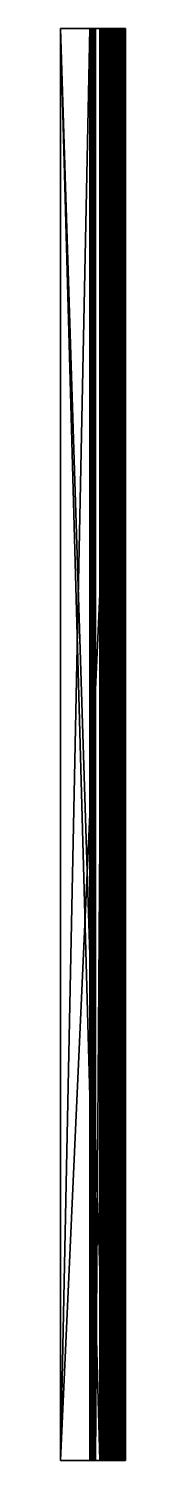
# Model space of a CAD drawing. Header units: millimetres. Extents: x 31 to 122, y -2000 to 0.
import ezdxf

# ---------------------------------------------------------------- set-up
doc = ezdxf.new("R2010")
doc.units = ezdxf.units.MM
doc.layers.get('0').update_dxf_attribs({"true_color": 0xe18f57})

msp = doc.modelspace()

# ---------------------------------------------------------------- meshes
at = {"color": 18, "true_color": 0x000000}
mesh = msp.add_polyface(dxfattribs=at)
corners = [(31.4, 0, 13.1), (86.5, -2000, 11.2), (31.4, -2000, 13.1), (86.5, 0, 11.2), (88.1, -2000, 11.1), (88.1, 0, 11.1), (89.8, -2000, 10.9), (89.8, 0, 10.9), (91.4, -2000, 10.4), (91.4, 0, 10.4), (92.7, -2000, 9.6), (92.7, 0, 9.6), (93.7, -2000, 8.3), (93.7, 0, 8.3), (94.3, -2000, 6.3), (94.3, 0, 6.3), (94.2, -2000, 3.5), (94.2, 0, 3.5), (80.5, -2000, -82.5), (80.5, 0, -82.5), (79.7, -2000, -84.3), (79.7, 0, -84.3), (78.8, -2000, -85.7), (78.8, 0, -85.7), (77.8, -2000, -86.6), (77.8, 0, -86.6), (76.6, -2000, -87.3), (76.6, 0, -87.3), (75.3, -2000, -87.6), (75.3, 0, -87.6), (74, -2000, -87.8), (74, 0, -87.8), (72.6, -2000, -87.9), (72.6, 0, -87.9), (31.4, -2000, -88.7), (31.4, 0, -88.7), (31.4, -2000, -101.6), (31.4, 0, -101.6), (95, -2000, -101.6), (95, 0, -101.6), (95, -2000, -81.4), (95, 0, -81.4), (96.4, -2000, -81), (96.4, 0, -81), (97.3, -2000, -80.2), (97.3, 0, -80.2), (97.8, -2000, -79.1), (97.8, 0, -79.1), (97.8, -2000, -77.9), (97.8, 0, -77.9), (97.3, -2000, -76.8), (97.3, 0, -76.8), (96.4, -2000, -76), (96.4, 0, -76), (95, -2000, -75.6), (95, 0, -75.6), (95, -2000, -73.4), (95, 0, -73.4), (95, -2000, -73.3), (95, 0, -73.3), (95.1, -2000, -73.2), (95.1, 0, -73.2), (95.1, -2000, -73.1), (95.1, 0, -73.1), (95.2, -2000, -73), (95.2, 0, -73), (95.3, -2000, -73), (95.3, 0, -73), (95.4, -2000, -72.9), (95.4, 0, -72.9), (95.5, -2000, -72.9), (95.5, 0, -72.9), (97.2, -2000, -72.9), (97.2, 0, -72.9), (97.4, -2000, -72.9), (97.4, 0, -72.9), (97.7, -2000, -72.8), (97.7, 0, -72.8), (97.8, -2000, -72.7), (97.8, 0, -72.7), (98, -2000, -72.5), (98, 0, -72.5), (98.1, -2000, -72.4), (98.1, 0, -72.4), (98.2, -2000, -72.1), (31.4, 0, 28.4), (31.4, -2000, 28.4)]
mesh.append_faces([[corners[k] for k in face] for face in [(0, 1, 2), (3, 4, 1), (5, 6, 4), (7, 8, 6), (9, 10, 8), (11, 12, 10), (13, 14, 12), (15, 16, 14), (17, 18, 16), (19, 20, 18), (21, 22, 20), (23, 24, 22), (25, 26, 24), (27, 28, 26), (29, 30, 28), (31, 32, 30), (33, 34, 32), (35, 36, 34), (37, 38, 36), (39, 40, 38), (41, 42, 40), (43, 44, 42), (45, 46, 44), (47, 48, 46), (49, 50, 48), (51, 52, 50), (53, 54, 52), (55, 56, 54), (57, 58, 56), (59, 60, 58), (61, 62, 60), (63, 64, 62), (65, 66, 64), (67, 68, 66), (69, 70, 68), (71, 72, 70), (73, 74, 72), (75, 76, 74), (77, 78, 76), (79, 80, 78), (81, 82, 80), (83, 84, 82), (85, 2, 86)]], dxfattribs={"vtx0": -1, "color": 18})
mesh = msp.add_polyface(dxfattribs=at)
corners = [(31.4, 0, 13.1), (86.5, 0, 11.2), (86.5, -2000, 11.2), (88.1, 0, 11.1), (88.1, -2000, 11.1), (89.8, 0, 10.9), (89.8, -2000, 10.9), (91.4, 0, 10.4), (91.4, -2000, 10.4), (92.7, 0, 9.6), (92.7, -2000, 9.6), (93.7, 0, 8.3), (93.7, -2000, 8.3), (94.3, 0, 6.3), (94.3, -2000, 6.3), (94.2, 0, 3.5), (94.2, -2000, 3.5), (80.5, 0, -82.5), (80.5, -2000, -82.5), (79.7, 0, -84.3), (79.7, -2000, -84.3), (78.8, 0, -85.7), (78.8, -2000, -85.7), (77.8, 0, -86.6), (77.8, -2000, -86.6), (76.6, 0, -87.3), (76.6, -2000, -87.3), (75.3, 0, -87.6), (75.3, -2000, -87.6), (74, 0, -87.8), (74, -2000, -87.8), (72.6, 0, -87.9), (72.6, -2000, -87.9), (31.4, 0, -88.7), (31.4, -2000, -88.7), (31.4, 0, -101.6), (31.4, -2000, -101.6), (95, 0, -101.6), (95, 0, -81.4), (95, -2000, -81.4), (96.4, 0, -81), (96.4, -2000, -81), (97.3, 0, -80.2), (97.3, -2000, -80.2), (97.8, 0, -79.1), (97.8, -2000, -79.1), (97.8, 0, -77.9), (97.8, -2000, -77.9), (97.3, 0, -76.8), (97.3, -2000, -76.8), (96.4, 0, -76), (96.4, -2000, -76), (95, 0, -75.6), (95, -2000, -75.6), (95, 0, -73.4), (95, -2000, -73.4), (95, 0, -73.3), (95, -2000, -73.3), (95.1, 0, -73.2), (95.1, -2000, -73.2), (95.1, 0, -73.1), (95.1, -2000, -73.1), (95.2, 0, -73), (95.2, -2000, -73), (95.3, 0, -73), (95.3, -2000, -73), (95.4, 0, -72.9), (95.4, -2000, -72.9), (95.5, 0, -72.9), (95.5, -2000, -72.9), (97.2, 0, -72.9), (97.2, -2000, -72.9), (97.4, 0, -72.9), (97.4, -2000, -72.9), (97.7, 0, -72.8), (97.7, -2000, -72.8), (97.8, 0, -72.7), (97.8, -2000, -72.7), (98, 0, -72.5), (98, -2000, -72.5), (98.1, 0, -72.4), (98.1, -2000, -72.4), (98.2, 0, -72.1), (98.2, -2000, -72.1), (122.4, 0, 28.4), (31.4, 0, 28.4), (31.4, -2000, 28.4), (31.4, -2000, 13.1)]
mesh.append_faces([[corners[k] for k in face] for face in [(0, 1, 2), (1, 3, 4), (3, 5, 6), (5, 7, 8), (7, 9, 10), (9, 11, 12), (11, 13, 14), (13, 15, 16), (15, 17, 18), (17, 19, 20), (19, 21, 22), (21, 23, 24), (23, 25, 26), (25, 27, 28), (27, 29, 30), (29, 31, 32), (31, 33, 34), (33, 35, 36), (37, 38, 39), (38, 40, 41), (40, 42, 43), (42, 44, 45), (44, 46, 47), (46, 48, 49), (48, 50, 51), (50, 52, 53), (52, 54, 55), (54, 56, 57), (56, 58, 59), (58, 60, 61), (60, 62, 63), (62, 64, 65), (64, 66, 67), (66, 68, 69), (68, 70, 71), (70, 72, 73), (72, 74, 75), (74, 76, 77), (76, 78, 79), (78, 80, 81), (80, 82, 83), (84, 85, 86), (85, 0, 87)]], dxfattribs={"vtx2": -1, "color": 18})
mesh = msp.add_polyface(dxfattribs=at)
corners = [(31.4, 0, -101.6), (95, 0, -101.6), (95, -2000, -101.6), (122.4, 0, 28.4), (31.4, 0, 13.1), (31.4, 0, 28.4), (86.5, 0, 11.2), (88.1, 0, 11.1), (89.8, 0, 10.9), (91.4, 0, 10.4), (92.7, 0, 9.6), (93.7, 0, 8.3), (121, 0, 18.6), (122.4, 0, 18.6), (120.3, 0, 15.3), (119, 0, 12.9), (117.2, 0, 11.1), (115.2, 0, 9.6), (113.4, 0, 8.3), (111.8, 0, 6.8), (110.9, 0, 4.8), (94.3, 0, 6.3), (109.7, 0, -0.1), (107.8, 0, -0.1), (107.5, 0, -0.1), (107.3, 0, -0.2), (107.1, 0, -0.3), (94.2, 0, 3.5), (107, 0, -0.4), (106.9, 0, -0.6), (106.8, 0, -0.8), (80.5, 0, -82.5), (106.8, 0, -1.1), (106.8, 0, -2.5), (104.3, 0, -38.7), (106.8, 0, -9), (106.8, 0, -38.7), (108.4, 0, -3), (109.9, 0, -5), (109.4, 0, -3.9), (109.9, 0, -6.3), (109.4, 0, -7.5), (108.4, 0, -8.5), (103.5, 0, -42.5), (104.4, 0, -40.1), (104.3, 0, -41.1), (102.9, 0, -43.1), (101.2, 0, -44.3), (100.9, 0, -44.8), (98.2, 0, -48.9)]
mesh.append_faces([[corners[k] for k in face] for face in [(3, 4, 5), (12, 3, 13), (34, 35, 36), (38, 37, 39)]], dxfattribs={"vtx0": -1, "color": 18})
mesh.append_faces([[corners[k] for k in face] for face in [(14, 11, 12), (15, 11, 14), (16, 11, 15), (17, 11, 16), (18, 11, 17), (19, 11, 18), (20, 11, 19), (22, 21, 20), (23, 21, 22), (24, 21, 23), (25, 21, 24), (26, 21, 25), (28, 27, 26), (29, 27, 28), (30, 27, 29), (32, 31, 30), (33, 31, 32), (37, 31, 33), (40, 37, 38), (41, 37, 40), (42, 37, 41), (35, 37, 42), (48, 35, 47)]], dxfattribs={"vtx0": -1, "vtx1": -1, "color": 18})
mesh.append_faces([[corners[k] for k in face] for face in [(12, 11, 3), (35, 31, 37), (47, 35, 34), (49, 35, 48)]], dxfattribs={"vtx0": -1, "vtx1": -1, "vtx2": -1, "color": 18})
mesh.append_faces([[corners[k] for k in face] for face in [(3, 6, 4), (3, 7, 6), (3, 8, 7), (3, 9, 8), (3, 10, 9), (3, 11, 10), (20, 21, 11), (26, 27, 21), (30, 31, 27), (43, 44, 45), (46, 34, 44)]], dxfattribs={"vtx0": -1, "vtx2": -1, "color": 18})
mesh.append_faces([[corners[k] for k in face] for face in [(0, 1, 2)]], dxfattribs={"vtx2": -1, "color": 18})
mesh = msp.add_polyface(dxfattribs=at)
corners = [(31.4, 0, -101.6), (95, 0, -81.4), (95, 0, -101.6), (72.6, 0, -87.9), (31.4, 0, -88.7), (97.3, 0, -76.8), (95, 0, -75.6), (96.4, 0, -76), (97.8, 0, -77.9), (97.8, 0, -79.1), (97.3, 0, -80.2), (96.4, 0, -81), (99.5, 0, -48.5), (100.6, 0, -47), (100.3, 0, -47.8), (98.2, 0, -48.9), (100.7, 0, -46.2), (100.8, 0, -45.5), (100.9, 0, -44.8), (103.5, 0, -42.5), (104.3, 0, -41.1), (104, 0, -41.9), (102.9, 0, -43.1), (104.4, 0, -40.1), (102.1, 0, -43.6), (104.3, 0, -38.7), (101.2, 0, -44.3), (80.5, 0, -82.5), (106.8, 0, -9), (74, 0, -87.8), (97.2, 0, -72.9), (97.7, 0, -72.8), (97.4, 0, -72.9), (97.8, 0, -72.7), (98, 0, -72.5), (98.1, 0, -72.4), (98.2, 0, -72.1), (98.2, 0, -71.9), (95.5, 0, -72.9), (95.4, 0, -72.9), (95.3, 0, -73), (95.2, 0, -73), (95.1, 0, -73.1), (95.1, 0, -73.2), (95, 0, -73.3), (95, 0, -73.4), (79.7, 0, -84.3), (78.8, 0, -85.7), (77.8, 0, -86.6), (76.6, 0, -87.3), (75.3, 0, -87.6)]
mesh.append_faces([[corners[k] for k in face] for face in [(0, 1, 2), (3, 0, 4), (5, 6, 7), (12, 13, 14), (19, 20, 21), (30, 31, 32)]], dxfattribs={"vtx0": -1, "color": 18})
mesh.append_faces([[corners[k] for k in face] for face in [(8, 6, 5), (9, 6, 8), (10, 6, 9), (11, 6, 10), (1, 6, 11), (15, 13, 12), (22, 23, 19), (24, 25, 22), (26, 25, 24), (29, 0, 3), (38, 15, 30), (39, 15, 38), (40, 15, 39), (41, 15, 40), (42, 27, 41), (43, 27, 42), (44, 27, 43), (45, 27, 44), (6, 27, 45)]], dxfattribs={"vtx0": -1, "vtx1": -1, "color": 18})
mesh.append_faces([[corners[k] for k in face] for face in [(15, 27, 28), (41, 27, 15), (1, 27, 6), (0, 49, 1)]], dxfattribs={"vtx0": -1, "vtx1": -1, "vtx2": -1, "color": 18})
mesh.append_faces([[corners[k] for k in face] for face in [(15, 16, 13), (15, 17, 16), (15, 18, 17), (30, 33, 31), (30, 34, 33), (30, 35, 34), (30, 36, 35), (30, 37, 36), (30, 15, 37), (1, 46, 27), (1, 47, 46), (1, 48, 47), (1, 49, 48), (0, 50, 49)]], dxfattribs={"vtx0": -1, "vtx2": -1, "color": 18})
mesh.append_faces([[corners[k] for k in face] for face in [(29, 50, 0)]], dxfattribs={"vtx1": -1, "vtx2": -1, "color": 18})
mesh = msp.add_polyface(dxfattribs=at)
corners = [(98.2, 0, -72.1), (98.2, -2000, -71.9), (98.2, -2000, -72.1), (98.2, 0, -71.9), (98.2, -2000, -48.9), (98.2, 0, -48.9), (99.5, -2000, -48.5), (99.5, 0, -48.5), (100.3, -2000, -47.8), (100.3, 0, -47.8), (100.6, -2000, -47), (100.6, 0, -47), (100.7, -2000, -46.2), (100.7, 0, -46.2), (100.8, -2000, -45.5), (100.8, 0, -45.5), (100.9, -2000, -44.8), (100.9, 0, -44.8), (101.2, -2000, -44.3), (101.2, 0, -44.3), (102.1, -2000, -43.6), (102.1, 0, -43.6), (102.9, -2000, -43.1), (102.9, 0, -43.1), (103.5, -2000, -42.5), (103.5, 0, -42.5), (104, -2000, -41.9), (104, 0, -41.9), (104.3, -2000, -41.1), (104.3, 0, -41.1), (104.4, -2000, -40.1), (104.4, 0, -40.1), (104.3, -2000, -38.7), (104.3, 0, -38.7), (106.8, -2000, -38.7), (106.8, 0, -38.7), (106.8, -2000, -9), (106.8, 0, -9), (108.4, -2000, -8.5), (108.4, 0, -8.5), (109.4, -2000, -7.5), (109.4, 0, -7.5), (109.9, -2000, -6.3), (109.9, 0, -6.3), (109.9, -2000, -5), (109.9, 0, -5), (109.4, -2000, -3.9), (109.4, 0, -3.9), (108.4, -2000, -3), (108.4, 0, -3), (106.8, -2000, -2.5), (106.8, 0, -2.5), (106.8, -2000, -1.1), (106.8, 0, -1.1), (106.8, -2000, -0.8), (106.8, 0, -0.8), (106.9, -2000, -0.6), (106.9, 0, -0.6), (107, -2000, -0.4), (107, 0, -0.4), (107.1, -2000, -0.3), (107.1, 0, -0.3), (107.3, -2000, -0.2), (107.3, 0, -0.2), (107.5, -2000, -0.1), (107.5, 0, -0.1), (107.8, -2000, -0.1), (107.8, 0, -0.1), (109.7, -2000, -0.1), (109.7, 0, -0.1), (110.9, -2000, 4.8), (110.9, 0, 4.8), (111.8, -2000, 6.8), (111.8, 0, 6.8), (113.4, -2000, 8.3), (113.4, 0, 8.3), (115.2, -2000, 9.6), (115.2, 0, 9.6), (117.2, -2000, 11.1), (117.2, 0, 11.1), (119, -2000, 12.9), (119, 0, 12.9), (120.3, -2000, 15.3), (120.3, 0, 15.3), (121, -2000, 18.6), (121, 0, 18.6), (122.4, -2000, 18.6), (122.4, 0, 18.6), (122.4, -2000, 28.4)]
mesh.append_faces([[corners[k] for k in face] for face in [(0, 1, 2), (3, 4, 1), (5, 6, 4), (7, 8, 6), (9, 10, 8), (11, 12, 10), (13, 14, 12), (15, 16, 14), (17, 18, 16), (19, 20, 18), (21, 22, 20), (23, 24, 22), (25, 26, 24), (27, 28, 26), (29, 30, 28), (31, 32, 30), (33, 34, 32), (35, 36, 34), (37, 38, 36), (39, 40, 38), (41, 42, 40), (43, 44, 42), (45, 46, 44), (47, 48, 46), (49, 50, 48), (51, 52, 50), (53, 54, 52), (55, 56, 54), (57, 58, 56), (59, 60, 58), (61, 62, 60), (63, 64, 62), (65, 66, 64), (67, 68, 66), (69, 70, 68), (71, 72, 70), (73, 74, 72), (75, 76, 74), (77, 78, 76), (79, 80, 78), (81, 82, 80), (83, 84, 82), (85, 86, 84), (87, 88, 86)]], dxfattribs={"vtx0": -1, "color": 18})
mesh = msp.add_polyface(dxfattribs=at)
corners = [(98.2, 0, -72.1), (98.2, 0, -71.9), (98.2, -2000, -71.9), (98.2, 0, -48.9), (98.2, -2000, -48.9), (99.5, 0, -48.5), (99.5, -2000, -48.5), (100.3, 0, -47.8), (100.3, -2000, -47.8), (100.6, 0, -47), (100.6, -2000, -47), (100.7, 0, -46.2), (100.7, -2000, -46.2), (100.8, 0, -45.5), (100.8, -2000, -45.5), (100.9, 0, -44.8), (100.9, -2000, -44.8), (101.2, 0, -44.3), (101.2, -2000, -44.3), (102.1, 0, -43.6), (102.1, -2000, -43.6), (102.9, 0, -43.1), (102.9, -2000, -43.1), (103.5, 0, -42.5), (103.5, -2000, -42.5), (104, 0, -41.9), (104, -2000, -41.9), (104.3, 0, -41.1), (104.3, -2000, -41.1), (104.4, 0, -40.1), (104.4, -2000, -40.1), (104.3, 0, -38.7), (104.3, -2000, -38.7), (106.8, 0, -38.7), (106.8, -2000, -38.7), (106.8, 0, -9), (106.8, -2000, -9), (108.4, 0, -8.5), (108.4, -2000, -8.5), (109.4, 0, -7.5), (109.4, -2000, -7.5), (109.9, 0, -6.3), (109.9, -2000, -6.3), (109.9, 0, -5), (109.9, -2000, -5), (109.4, 0, -3.9), (109.4, -2000, -3.9), (108.4, 0, -3), (108.4, -2000, -3), (106.8, 0, -2.5), (106.8, -2000, -2.5), (106.8, 0, -1.1), (106.8, -2000, -1.1), (106.8, 0, -0.8), (106.8, -2000, -0.8), (106.9, 0, -0.6), (106.9, -2000, -0.6), (107, 0, -0.4), (107, -2000, -0.4), (107.1, 0, -0.3), (107.1, -2000, -0.3), (107.3, 0, -0.2), (107.3, -2000, -0.2), (107.5, 0, -0.1), (107.5, -2000, -0.1), (107.8, 0, -0.1), (107.8, -2000, -0.1), (109.7, 0, -0.1), (109.7, -2000, -0.1), (110.9, 0, 4.8), (110.9, -2000, 4.8), (111.8, 0, 6.8), (111.8, -2000, 6.8), (113.4, 0, 8.3), (113.4, -2000, 8.3), (115.2, 0, 9.6), (115.2, -2000, 9.6), (117.2, 0, 11.1), (117.2, -2000, 11.1), (119, 0, 12.9), (119, -2000, 12.9), (120.3, 0, 15.3), (120.3, -2000, 15.3), (121, 0, 18.6), (121, -2000, 18.6), (122.4, 0, 18.6), (122.4, -2000, 18.6), (122.4, 0, 28.4), (122.4, -2000, 28.4)]
mesh.append_faces([[corners[k] for k in face] for face in [(0, 1, 2), (1, 3, 4), (3, 5, 6), (5, 7, 8), (7, 9, 10), (9, 11, 12), (11, 13, 14), (13, 15, 16), (15, 17, 18), (17, 19, 20), (19, 21, 22), (21, 23, 24), (23, 25, 26), (25, 27, 28), (27, 29, 30), (29, 31, 32), (31, 33, 34), (33, 35, 36), (35, 37, 38), (37, 39, 40), (39, 41, 42), (41, 43, 44), (43, 45, 46), (45, 47, 48), (47, 49, 50), (49, 51, 52), (51, 53, 54), (53, 55, 56), (55, 57, 58), (57, 59, 60), (59, 61, 62), (61, 63, 64), (63, 65, 66), (65, 67, 68), (67, 69, 70), (69, 71, 72), (71, 73, 74), (73, 75, 76), (75, 77, 78), (77, 79, 80), (79, 81, 82), (81, 83, 84), (83, 85, 86), (85, 87, 88)]], dxfattribs={"vtx2": -1, "color": 18})
mesh = msp.add_polyface(dxfattribs=at)
corners = [(122.4, 0, 28.4), (31.4, -2000, 28.4), (122.4, -2000, 28.4), (106.8, -2000, -9), (108.4, -2000, -8.5), (108.4, -2000, -3), (80.5, -2000, -82.5), (99.5, -2000, -48.5), (100.3, -2000, -47.8), (100.6, -2000, -47), (98.2, -2000, -48.9), (100.7, -2000, -46.2), (100.8, -2000, -45.5), (100.9, -2000, -44.8), (103.5, -2000, -42.5), (104, -2000, -41.9), (104.3, -2000, -41.1), (104.4, -2000, -40.1), (102.9, -2000, -43.1), (104.3, -2000, -38.7), (102.1, -2000, -43.6), (101.2, -2000, -44.3), (74, -2000, -87.8), (72.6, -2000, -87.9), (31.4, -2000, -101.6), (97.2, -2000, -72.9), (97.4, -2000, -72.9), (97.7, -2000, -72.8), (97.8, -2000, -72.7), (98, -2000, -72.5), (98.1, -2000, -72.4), (98.2, -2000, -72.1), (98.2, -2000, -71.9), (95.5, -2000, -72.9), (95.4, -2000, -72.9), (95.3, -2000, -73), (95.2, -2000, -73), (95.1, -2000, -73.1), (95.1, -2000, -73.2), (95, -2000, -73.3), (95, -2000, -73.4), (95, -2000, -75.6), (95, -2000, -81.4), (79.7, -2000, -84.3), (78.8, -2000, -85.7), (77.8, -2000, -86.6), (76.6, -2000, -87.3), (75.3, -2000, -87.6)]
mesh.append_faces([[corners[k] for k in face] for face in [(0, 1, 2)]], dxfattribs={"vtx0": -1, "color": 18})
mesh.append_faces([[corners[k] for k in face] for face in [(22, 24, 47)]], dxfattribs={"vtx0": -1, "vtx1": -1, "color": 18})
mesh.append_faces([[corners[k] for k in face] for face in [(3, 5, 6), (21, 19, 3), (10, 13, 3), (10, 3, 6), (36, 10, 6), (42, 41, 6), (24, 42, 46)]], dxfattribs={"vtx0": -1, "vtx1": -1, "vtx2": -1, "color": 18})
mesh.append_faces([[corners[k] for k in face] for face in [(10, 9, 11), (10, 11, 12), (10, 12, 13), (14, 16, 17), (18, 17, 19), (25, 27, 28), (25, 28, 29), (25, 29, 30), (25, 30, 31), (25, 31, 32), (25, 32, 10), (42, 6, 43), (42, 43, 44), (42, 44, 45), (42, 45, 46), (24, 46, 47)]], dxfattribs={"vtx0": -1, "vtx2": -1, "color": 18})
mesh.append_faces([[corners[k] for k in face] for face in [(3, 4, 5), (10, 7, 9), (18, 14, 17), (20, 18, 19), (21, 20, 19), (13, 21, 3), (22, 23, 24), (33, 25, 10), (34, 33, 10), (35, 34, 10), (36, 35, 10), (37, 36, 6), (38, 37, 6), (39, 38, 6), (40, 39, 6), (41, 40, 6)]], dxfattribs={"vtx1": -1, "vtx2": -1, "color": 18})
mesh.append_faces([[corners[k] for k in face] for face in [(7, 8, 9), (14, 15, 16), (25, 26, 27)]], dxfattribs={"vtx2": -1, "color": 18})
mesh = msp.add_polyface(dxfattribs=at)
corners = [(122.4, -2000, 28.4), (31.4, -2000, 28.4), (31.4, -2000, 13.1), (86.5, -2000, 11.2), (88.1, -2000, 11.1), (89.8, -2000, 10.9), (91.4, -2000, 10.4), (92.7, -2000, 9.6), (93.7, -2000, 8.3), (121, -2000, 18.6), (122.4, -2000, 18.6), (120.3, -2000, 15.3), (119, -2000, 12.9), (117.2, -2000, 11.1), (115.2, -2000, 9.6), (113.4, -2000, 8.3), (111.8, -2000, 6.8), (110.9, -2000, 4.8), (94.3, -2000, 6.3), (109.7, -2000, -0.1), (107.8, -2000, -0.1), (107.5, -2000, -0.1), (107.3, -2000, -0.2), (107.1, -2000, -0.3), (94.2, -2000, 3.5), (107, -2000, -0.4), (106.9, -2000, -0.6), (106.8, -2000, -0.8), (80.5, -2000, -82.5), (106.8, -2000, -1.1), (106.8, -2000, -2.5), (104.3, -2000, -38.7), (106.8, -2000, -38.7), (106.8, -2000, -9), (31.4, -2000, -101.6), (95, -2000, -101.6), (95, -2000, -81.4), (72.6, -2000, -87.9), (31.4, -2000, -88.7), (108.4, -2000, -3), (97.3, -2000, -76.8), (96.4, -2000, -76), (95, -2000, -75.6), (97.8, -2000, -77.9), (97.8, -2000, -79.1), (97.3, -2000, -80.2), (96.4, -2000, -81), (109.9, -2000, -5), (109.4, -2000, -3.9), (109.9, -2000, -6.3), (109.4, -2000, -7.5), (108.4, -2000, -8.5)]
mesh.append_faces([[corners[k] for k in face] for face in [(9, 0, 8)]], dxfattribs={"vtx0": -1, "vtx1": -1, "vtx2": -1, "color": 18})
mesh.append_faces([[corners[k] for k in face] for face in [(0, 2, 3), (0, 3, 4), (0, 4, 5), (0, 5, 6), (0, 6, 7), (0, 7, 8), (17, 8, 18), (23, 18, 24), (27, 24, 28)]], dxfattribs={"vtx0": -1, "vtx2": -1, "color": 18})
mesh.append_faces([[corners[k] for k in face] for face in [(11, 9, 8), (12, 11, 8), (13, 12, 8), (14, 13, 8), (15, 14, 8), (16, 15, 8), (17, 16, 8), (19, 17, 18), (20, 19, 18), (21, 20, 18), (22, 21, 18), (23, 22, 18), (25, 23, 24), (26, 25, 24), (27, 26, 24), (29, 27, 28), (30, 29, 28), (39, 30, 28), (43, 40, 42), (44, 43, 42), (45, 44, 42), (46, 45, 42), (36, 46, 42), (49, 47, 39), (50, 49, 39), (51, 50, 39)]], dxfattribs={"vtx1": -1, "vtx2": -1, "color": 18})
mesh.append_faces([[corners[k] for k in face] for face in [(0, 1, 2), (9, 10, 0), (31, 32, 33), (34, 35, 36), (37, 38, 34), (40, 41, 42), (47, 48, 39)]], dxfattribs={"vtx2": -1, "color": 18})

doc.saveas('drawing.dxf')
